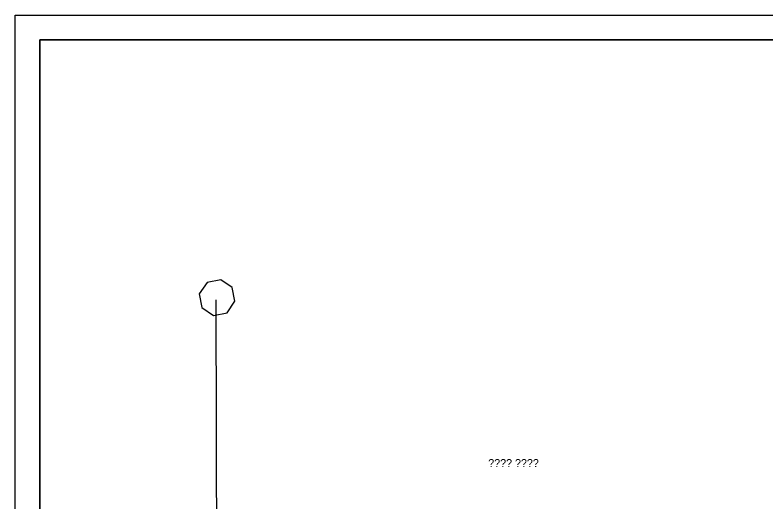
# Model space of a CAD drawing. Header units: millimetres. Extents: x -8 to 13596, y -8 to 3042.
# Drawn here: x -7.8 to 227.4, y 657.5 to 810.3 of the extents above; entities that cross this region are included whole.
import ezdxf

# ---------------------------------------------------------------- set-up
doc = ezdxf.new("R2010")
doc.units = ezdxf.units.MM
doc.header["$MEASUREMENT"] = 0
for name, color, linetype in [('Image', 7, 'Continuous'), ('Legend', 250, 'Continuous'), ('Line_Coordinate', 250, 'Continuous'), ('Sym_Traverse_Stone', 5, 'Continuous')]:
    doc.layers.add(name, color=color, linetype=linetype)
doc.layers.add('Text_Map_Out', color=250, linetype='Continuous', lineweight=0)
doc.styles.add('Text Map', font='')
doc.styles.get('Text Map').set_extended_font_data('Sakal Marathi')
picture_1 = doc.add_image_def('image1.jpg', size_in_pixel=(8950, 12638))

# ---------------------------------------------------------------- blocks, each defined once
blk = doc.blocks.new('Sym_Traverse_Stone')
at = {"layer": 'Sym_Traverse_Stone'}
blk.add_lwpolyline([(3.22, -0.65), (2.74, 1.82), (0.65, 3.22), (-1.82, 2.74), (-3.22, 0.65), (-2.74, -1.82), (-0.65, -3.22), (1.82, -2.74)], close=True, dxfattribs=at)

msp = doc.modelspace()

# ---------------------------------------------------------------- linework, layer by layer
at = {"layer": 'Legend'}
msp.add_lwpolyline([(-7.78, 810.3), (732.41, 810.3), (732.41, -7.78), (-7.78, -7.78)], close=True, dxfattribs=at)
at = {"layer": 'Legend', "lineweight": 30}
msp.add_lwpolyline([(593.47, 802.52), (0, 802.52), (0, 0), (593.47, 0)], dxfattribs=at)
at = {"layer": 'Line_Coordinate'}
msp.add_lwpolyline([(54.88, 484.05), (55.19, 506.87), (55.02, 529.85), (54.94, 569.36), (55.07, 592.88), (55.11, 606.35), (55.15, 618.99), (55.19, 632.1), (55.21, 638.89), (55, 721.24)], dxfattribs=at)

# ---------------------------------------------------------------- block references
at = {"layer": 'Sym_Traverse_Stone', "xscale": 1.72881029959207, "yscale": 1.72881029959207, "zscale": 1.72881029959207}
msp.add_blockref('Sym_Traverse_Stone', (55.35, 721.98), dxfattribs=at)

# ---------------------------------------------------------------- texts
at = {"layer": 'Text_Map_Out', "style": 'Text Map'}
msp.add_text('गोपी वाडा', height=2.5, dxfattribs=at).set_placement((140.05, 668.98))

# ---------------------------------------------------------------- pictures from other files: only their frames are drawn
at = {"layer": 'Image'}
image = msp.add_image(picture_1, insert=(0, 0), size_in_units=(568.33, 802.51), dxfattribs=at)
image.dxf.flags = 7

doc.saveas('drawing.dxf')
